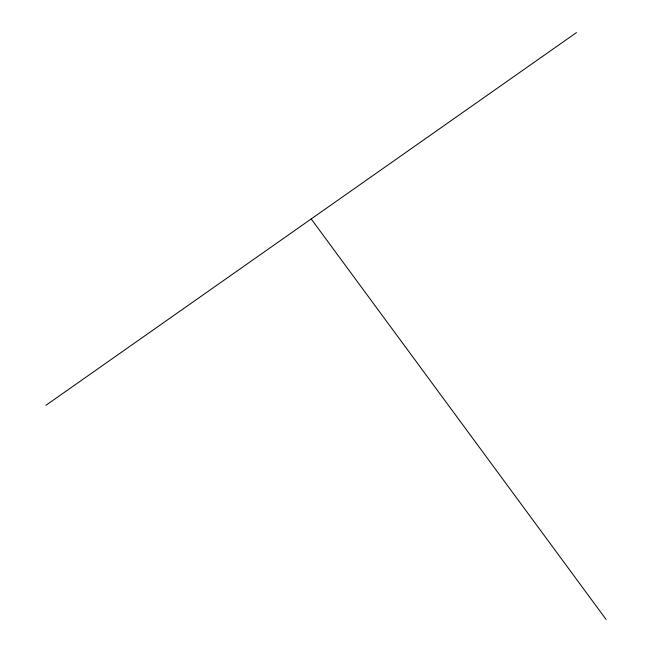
<?xml version="1.0" encoding="UTF-8"?>
<svg xmlns="http://www.w3.org/2000/svg" width="652" height="652" viewBox="0 0 652 652"><rect width="100%" height="100%" fill="white"/><g stroke="black" fill="none" stroke-linecap="round" stroke-linejoin="round"><path stroke-width="0.98" d="M45.95 405.291L576.449 32.6M311.2 218.942L606.05 619.4"/></g></svg>
